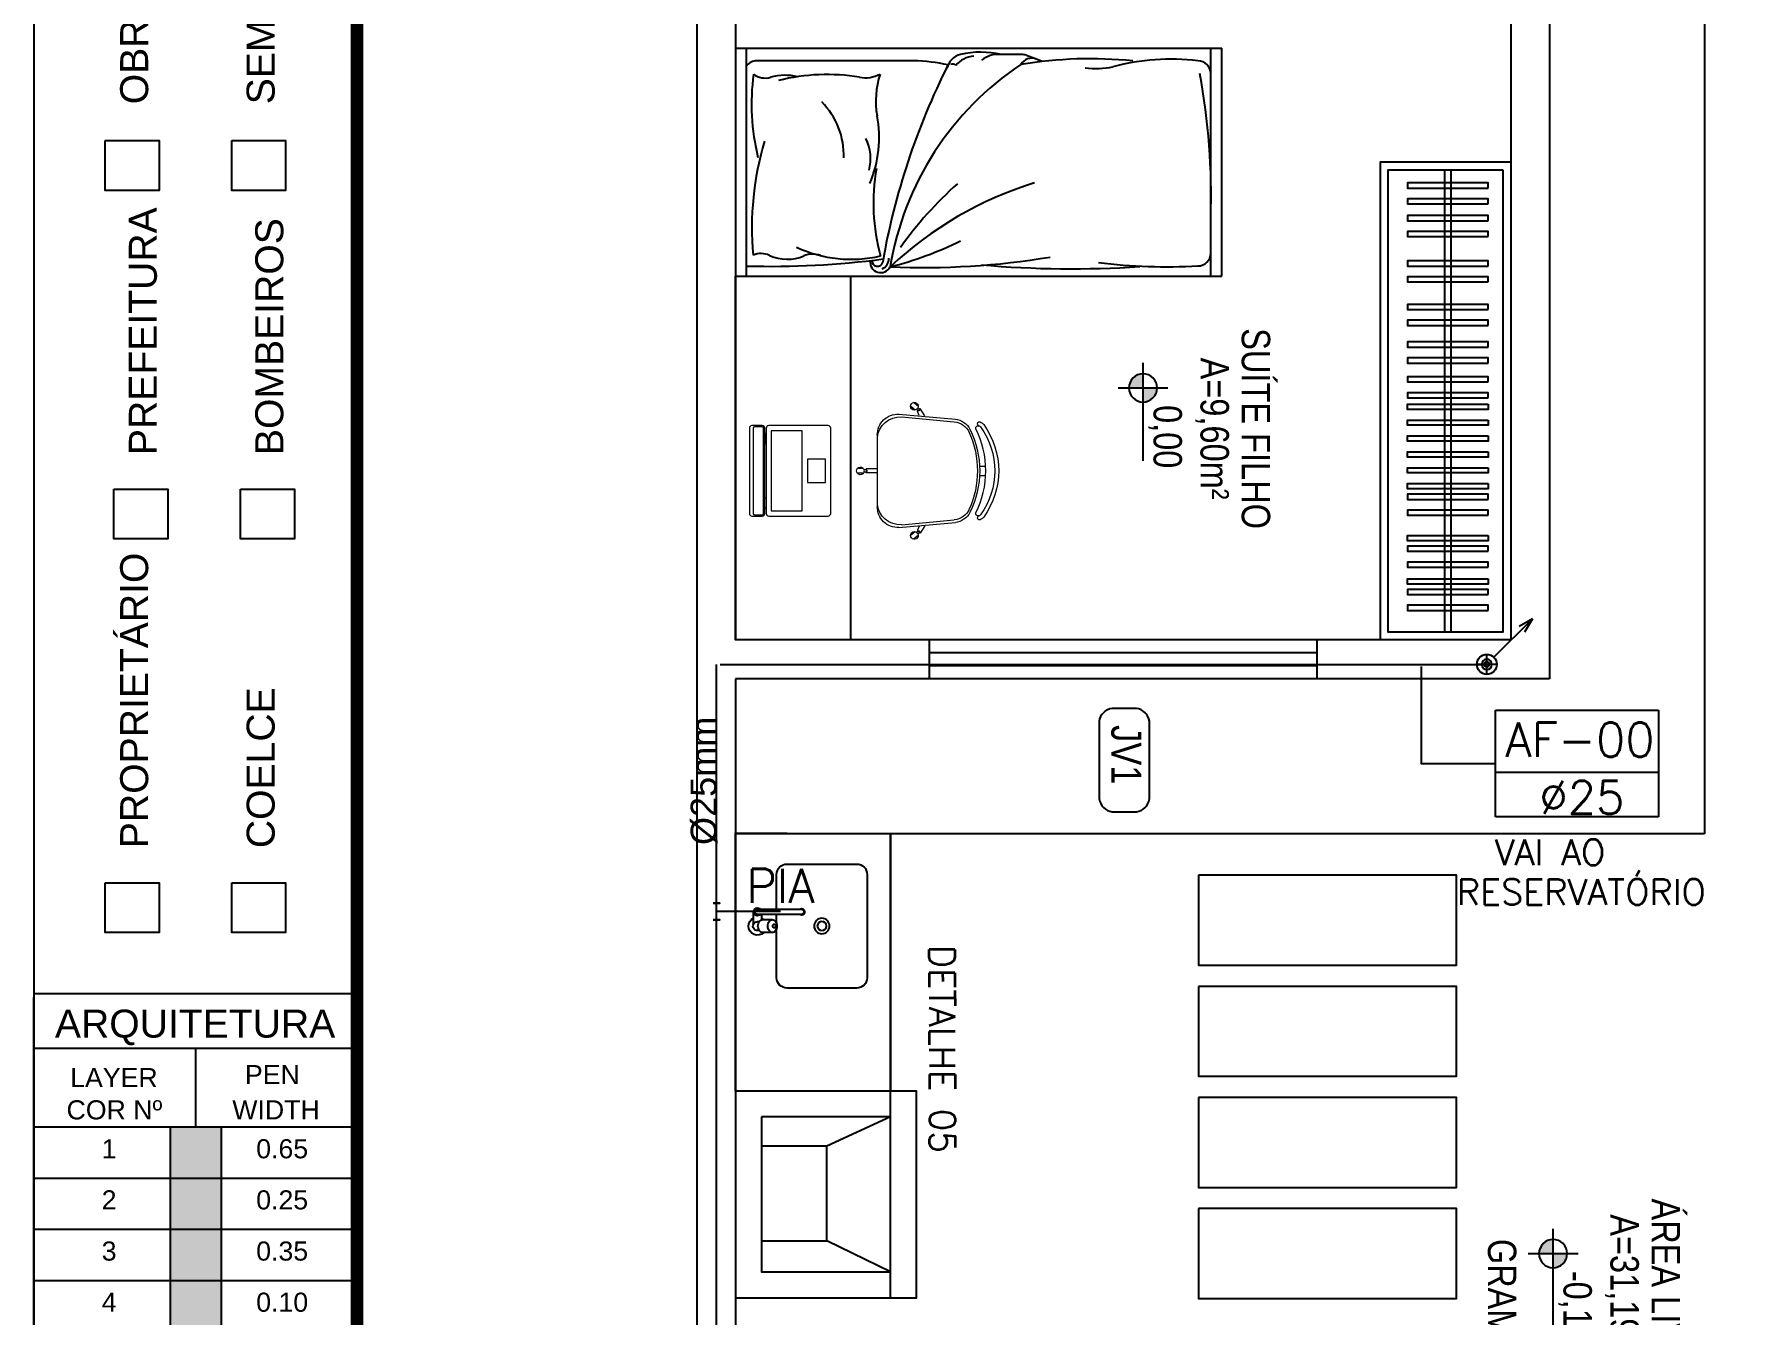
# Model space of a CAD drawing. Header units: millimetres. Extents: x 3923 to 4120, y 744 to 867.
# Drawn here: x 3923.03 to 3936.19, y 814.25 to 824.17 of the extents above; entities that cross this region are included whole.
import ezdxf
from ezdxf.enums import TextEntityAlignment as Align

# ---------------------------------------------------------------- set-up
doc = ezdxf.new("R2010")
doc.units = ezdxf.units.MM
doc.linetypes.add('CONTINU', pattern=[0])
for name, color, linetype in [('-HIDRO', 8, 'Continuous'), ('A-PEN-W', 7, 'Continuous'), ('AF', 5, 'Continuous'), ('CONEXÃO_HIDRÁULICA', 2, 'Continuous'), ('COTAS', 7, 'Continuous'), ('Diametro', 2, 'Continuous'), ('DIVERSOS', 1, 'Continuous'), ('E-txt-g', 3, 'Continuous'), ("PRANCHA - PROJETU'S", 7, 'Continuous'), ('Prumadas_L', 1, 'Continuous'), ('Prumadas_Q', 3, 'Continuous'), ('Prumadas_T', 2, 'Continuous'), ('TEXTO', 3, 'Continuous')]:
    doc.layers.add(name, color=color, linetype=linetype)
doc.layers.add('E-Lay-9', color=9, linetype='Continuous', lineweight=9)
doc.layers.add('E-Txt-W', color=7, linetype='Continuous', lineweight=20)
doc.styles.add('ARIAL', font='arial.ttf', dxfattribs={"height": 2})
doc.styles.add('F2', font='ARIALN.TTF')
doc.styles.add('REG60', font='romans.shx', dxfattribs={"width": 0.8, "height": 0.15})
doc.styles.add('REG80', font='romans.shx', dxfattribs={"width": 0.8, "height": 0.2})
doc.styles.add('ROMANS', font='romans__.ttf', dxfattribs={"height": 0.1})
doc.styles.get("Standard").update_dxf_attribs({"font": 'arial.ttf'})

# ---------------------------------------------------------------- blocks, each defined once
blk = doc.blocks.new('ADFSGASDFG')
at = {"layer": "PRANCHA - PROJETU'S"}
h = blk.add_hatch(color=1, dxfattribs=at)
h.set_gradient(color1=(255, 0, 0), color2=(255, 0, 0), tint=1)
h.paths.add_polyline_path([(278.03, 60.265), (277.634, 60.265), (277.634, 59.869), (278.03, 59.869)])
h = blk.add_hatch(color=1, dxfattribs=at)
h.set_gradient(color1=(255, 255, 0), color2=(255, 255, 0), tint=1)
h.paths.add_polyline_path([(278.03, 59.473), (278.03, 59.869), (277.634, 59.869), (277.634, 59.473)])
h = blk.add_hatch(color=1, dxfattribs=at)
h.set_gradient(color1=(0, 255, 0), color2=(0, 255, 0), tint=1)
h.paths.add_polyline_path([(278.03, 59.473), (277.634, 59.473), (277.634, 59.077), (278.03, 59.077)])
h = blk.add_hatch(color=1, dxfattribs=at)
h.set_gradient(color1=(0, 255, 255), color2=(0, 255, 255), tint=1)
h.paths.add_polyline_path([(278.03, 59.077), (277.634, 59.077), (277.634, 58.681), (278.03, 58.681)])
at = {"layer": "PRANCHA - PROJETU'S", "color": 1}
blk.add_line((276.578, 107.346), (276.578, 47.946), dxfattribs=at)
at = {"layer": "PRANCHA - PROJETU'S"}
for p, q in [((279.086, 61.299), (276.578, 61.299)), ((276.578, 55.909), (276.578, 61.272)), ((279.086, 60.876), (276.578, 60.876)), ((279.086, 60.876), (276.578, 60.876)), ((277.832, 60.265), (277.832, 60.876)), ((279.086, 60.876), (279.086, 55.909)), ((279.086, 60.265), (276.578, 60.265)), ((277.634, 55.909), (277.634, 60.265)), ((278.03, 55.909), (278.03, 60.265)), ((279.086, 59.869), (276.578, 59.869)), ((279.086, 59.473), (276.578, 59.473)), ((279.086, 59.077), (276.578, 59.077))]:
    blk.add_line(p, q, dxfattribs=at)
at = {"layer": "PRANCHA - PROJETU'S", "color": 4, "const_width": 0.1}
blk.add_lwpolyline([(279.078, 106.346), (359.678, 106.346), (359.678, 48.946), (279.078, 48.946)], close=True, dxfattribs=at)
at = {"layer": "PRANCHA - PROJETU'S"}
for points in [[(277.13, 67.904), (277.548, 67.904), (277.548, 67.518), (277.13, 67.518)], [(278.109, 67.904), (278.526, 67.904), (278.526, 67.518), (278.109, 67.518)], [(277.197, 65.206), (277.615, 65.206), (277.615, 64.821), (277.197, 64.821)], [(278.176, 65.206), (278.594, 65.206), (278.594, 64.821), (278.176, 64.821)], [(277.13, 62.158), (277.548, 62.158), (277.548, 61.773), (277.13, 61.773)], [(278.109, 62.158), (278.526, 62.158), (278.526, 61.773), (278.109, 61.773)]]:
    blk.add_lwpolyline(points, close=True, dxfattribs=at)
at = {"layer": "PRANCHA - PROJETU'S", "color": 2, "style": 'ARIAL'}
for s, height, p in [('SEMACE', 0.2168, (278.224, 68.185)), ('OBRA', 0.2168, (277.245, 68.185)), ('PREFEITURA', 0.2168, (277.312, 65.469)), ('BOMBEIROS', 0.2168, (278.291, 65.469)), ('PROPRIETÁRIO', 0.21676, (277.245, 62.426)), ('COELCE', 0.2168, (278.224, 62.426))]:
    blk.add_text(s, height=height, rotation=90, dxfattribs=at).set_placement(p, align=Align.TOP_LEFT)
blk.add_text('ARQUITETURA', height=0.21676, dxfattribs=at).set_placement((276.74, 61.176), align=Align.TOP_LEFT)
at = {"layer": "PRANCHA - PROJETU'S", "style": 'ARIAL'}
for s, height, p in [('LAYER', 0.1479, (276.858, 60.724)), ('PEN', 0.1479, (278.211, 60.747)), ('COR Nº', 0.1479, (276.83, 60.474)), ('WIDTH', 0.1479, (278.113, 60.474)), ('1', 0.148, (277.102, 60.173)), ('0.65', 0.1479, (278.298, 60.173)), ('2', 0.148, (277.102, 59.777)), ('0.25', 0.1479, (278.298, 59.777)), ('3', 0.148, (277.102, 59.381)), ('0.35', 0.1479, (278.298, 59.381)), ('4', 0.148, (277.102, 58.985)), ('0.10', 0.1479, (278.298, 58.985))]:
    blk.add_text(s, height=height, dxfattribs=at).set_placement(p, align=Align.TOP_LEFT)
blk = doc.blocks.new('TXT-AMB75')
at = {"layer": 'E-txt-g', "style": 'REG80', "width": 0.8, "flags": 8}
blk.add_attdef('TXT', text='', height=0.2, dxfattribs=at).set_placement((0.0055, 0.2964), align=Align.CENTER)
at = {"layer": 'E-Txt-W', "style": 'REG60', "width": 0.8, "flags": 8}
blk.add_attdef('TXT', text='', height=0.15, dxfattribs=at).set_placement((0.0055, 0.0271), align=Align.CENTER)
blk = doc.blocks.new('Cadeira')
at = {"layer": 'E-Lay-9', "color": 8}
for p, q in [((-0.0093, 0.0535), (-0.0093, 0.0769)), ((0.0096, 0.0535), (0.0096, 0.0769)), ((-0.1393, 0), (0.1393, 0)), ((-0.0075, 0), (-0.0075, 0.0425)), ((-0.0075, 0.0425), (-0.0056, 0.0425)), ((0.0056, 0.0425), (0.0075, 0.0425)), ((0.0075, 0), (0.0075, 0.0425)), ((-0.2355, -0.1467), (-0.2505, -0.1288)), ((-0.2192, -0.0836), (-0.1996, -0.3023)), ((-0.2087, -0.0936), (-0.1898, -0.2982)), ((0.2087, -0.0936), (0.1898, -0.2982)), ((0.2192, -0.0836), (0.1996, -0.3023)), ((0.2355, -0.1467), (0.2505, -0.1288)), ((-0.25, -0.1588), (-0.265, -0.1409)), ((-0.2398, -0.1647), (-0.2413, -0.1659)), ((-0.2133, -0.1847), (-0.2413, -0.1659)), ((-0.2298, -0.1563), (-0.2313, -0.1575)), ((-0.2144, -0.1618), (-0.2298, -0.1563)), ((0.2133, -0.1847), (0.2413, -0.1659)), ((0.2144, -0.1618), (0.2298, -0.1563)), ((0.2298, -0.1563), (0.2313, -0.1575)), ((0.2398, -0.1647), (0.2413, -0.1659)), ((0.25, -0.1588), (0.265, -0.1409)), ((-0.0175, -0.3961), (-0.0175, -0.4196)), ((0.0175, -0.3961), (0.0175, -0.4196))]:
    blk.add_line(p, q, dxfattribs=at)
blk.add_lwpolyline([(0.1631, -0.3812, -0.237888), (-0.1631, -0.3812, 0.605717), (-0.1738, -0.3953, 0.122717), (-0.17, -0.4, 0.323529), (0.17, -0.4, 0.122717), (0.1738, -0.3953, 0.605717)], format="xyb", close=True, dxfattribs=at)
for centre in [(0, 0.0466), (-0.2382, -0.1579), (0.2382, -0.1579)]:
    blk.add_circle(centre, 0.005, dxfattribs=at)
for centre, radius, start, end in [((0.0001, 0.0652), 0.015, 281.63338, 257.45365), ((-0.1393, -0.08), 0.08, 90, 182.56924), ((0, 0.0475), 0.0075, 221.81031, 318.18969), ((0.1393, -0.08), 0.08, 357.43076, 90), ((-0.1202, -0.0886), 0.0887, 95.59249, 183.25223), ((0.1202, -0.0886), 0.0887, 356.74777, 84.40751), ((-0.2502, -0.1438), 0.015, 322.54635, 298.36662), ((0.2502, -0.1438), 0.015, 241.63338, 217.45365), ((-0.2388, -0.1573), 0.0075, 261.81031, 358.18969), ((0.2388, -0.1573), 0.0075, 181.81031, 278.18969), ((-0.1299, -0.296), 0.07, 185.12125, 243.60471), ((-0.1201, -0.2918), 0.07, 185.2999, 245.73609), ((0.1201, -0.2918), 0.07, 294.26391, 354.7001), ((0.1299, -0.296), 0.07, 296.39529, 354.87875), ((-0.1819, -0.3961), 0.00782, 29.81088, 225.32554), ((0, -0.0343), 0.3622, 243.60471, 296.39529), ((0, -0.0254), 0.3622, 245.73609, 294.26391), ((0.1819, -0.3961), 0.00782, 314.67446, 150.18912), ((-0.1625, -0.39), 0.0275, 205.14546, 233.45713), ((0, -0.1648), 0.3052, 234.12379, 305.87621), ((-0.1625, -0.39), 0.0125, 205.14546, 233.1301), ((0.1625, -0.39), 0.0275, 306.54287, 334.85454)]:
    blk.add_arc(centre, radius, start, end, dxfattribs=at)
blk = doc.blocks.new('Notebook')
at = {"layer": 'E-Lay-9', "color": 8}
for p, q in [((-0.175, 0.305), (-0.175, 0.3)), ((-0.175, 0.3), (-0.175, 0.265)), ((0.165, 0.315), (-0.165, 0.315)), ((0.175, 0.3), (0.175, 0.305)), ((0.175, 0.265), (0.175, 0.3)), ((-0.165, 0.255), (0.165, 0.255))]:
    blk.add_line(p, q, dxfattribs=at)
for points in [[(-0.165, 0.26), (0.165, 0.26, 0.414214), (0.17, 0.265), (0.17, 0.295, 0.414214), (0.165, 0.3), (-0.165, 0.3, 0.414214), (-0.17, 0.295), (-0.17, 0.265, 0.414214)], [(-0.165, 0), (0.165, 0, 0.414214), (0.175, 0.01), (0.175, 0.24, 0.414214), (0.165, 0.25), (-0.165, 0.25, 0.414214), (-0.175, 0.24), (-0.175, 0.01, 0.414214)]]:
    blk.add_lwpolyline(points, format="xyb", close=True, dxfattribs=at)
for points in [[(-0.155, 0.11), (0.155, 0.11), (0.155, 0.23), (-0.155, 0.23)], [(-0.105, 0.25), (-0.145, 0.25), (-0.145, 0.255), (-0.105, 0.255)], [(0.105, 0.25), (0.145, 0.25), (0.145, 0.255), (0.105, 0.255)], [(-0.045, 0.02), (0.045, 0.02), (0.045, 0.09), (-0.045, 0.09)]]:
    blk.add_lwpolyline(points, close=True, dxfattribs=at)
for centre, start, end in [((-0.165, 0.305), 90, 180), ((-0.165, 0.265), 180, 270), ((0.165, 0.305), 0, 90), ((0.165, 0.265), 270, 360)]:
    blk.add_arc(centre, 0.01, start, end, dxfattribs=at)
blk = doc.blocks.new('NIVEL')
at = {"layer": 'DIVERSOS'}
h = blk.add_hatch(color=7, dxfattribs=at)
h.paths.add_polyline_path([(0, 0.137, 0.414214), (-0.137, 0), (0, 0)])
h.paths.add_polyline_path([(0, 0), (0, -0.137, 0.414214), (0.137, 0)])
at = {"layer": 'DIVERSOS', "color": 7}
for p, q in [((0, 0.242), (0, -0.242)), ((0.709, 0), (-0.242, 0))]:
    blk.add_line(p, q, dxfattribs=at)
blk.add_circle((0, 0), 0.137, dxfattribs=at)
blk = doc.blocks.new('Cuba coz')
at = {"color": 8}
blk.add_line((7.5, -4.5), (7.5, -2.41), dxfattribs=at)
for points in [[(13.41, -6.5), (13.41, -20, 0.414214), (17.41, -24), (44.41, -24, 0.414214), (48.41, -20), (48.41, 20, 0.414214), (44.41, 24), (17.41, 24, 0.414214), (13.41, 20), (13.41, 0.74)], [(6.7, 1.75), (6, 1.75, 0.546464), (4.41, -0.73, -0.10784), (4.5, -1.15), (4.5, -5.5)], [(11.72, 2.5), (7.96, 2.5, 0.133256), (7.32, 2.33, 0.106756), (6.71, 1.77, 0.082828), (6.34, 0.99, 0.071352), (6.19, 0, 0.071352), (6.34, -0.99, 0.082828), (6.71, -1.77, 0.106756), (7.32, -2.33, 0.133256), (7.96, -2.5), (11.72, -2.5)], [(4.41, -0.73, 0.293273), (6, -1.75), (6.7, -1.75)], [(13.41, -1), (13.41, -4.5, 0.414214)]]:
    blk.add_lwpolyline(points, format="xyb", dxfattribs=at)
for points in [[(11.72, -2.5, 0.133256), (12.36, -2.33, 0.106756), (12.97, -1.77, 0.082828), (13.35, -0.99, 0.071352), (13.49, 0, 0.071352), (13.35, 0.99, 0.082828), (12.97, 1.77, 0.106756), (12.36, 2.33, 0.133256), (11.72, 2.5, 0.133256), (11.08, 2.33, 0.106756), (10.47, 1.77, 0.082828), (10.1, 0.99, 0.071352), (9.95, 0, 0.071352), (10.1, -0.99, 0.082828), (10.47, -1.77, 0.106756), (11.08, -2.33, 0.133256)], [(12.47, 0.75, 0.133256), (12.28, 0.7, 0.106756), (12.1, 0.53, 0.082828), (11.98, 0.3, 0.071352), (11.94, 0, 0.071352), (11.98, -0.3, 0.082828), (12.1, -0.53, 0.106756), (12.28, -0.7, 0.133256), (12.47, -0.75, 0.133256), (12.66, -0.7, 0.106756), (12.85, -0.53, 0.082828), (12.96, -0.3, 0.071352), (13, 0, 0.071352), (12.96, 0.3, 0.082828), (12.85, 0.53, 0.106756), (12.66, 0.7, 0.133256)], [(6, -6.5), (23, -6.5, 1), (23, -4.5), (6, -4.5, 1)]]:
    blk.add_lwpolyline(points, format="xyb", close=True, dxfattribs=at)
for radius in [3, 1.75]:
    blk.add_circle((30.91, 0), radius, dxfattribs=at)
for centre, radius, start, end in [((6, 0), 3.5, 45.58469, 244.62307), ((6, -5.5), 1.5, 41.81031, 318.18969), ((6, 0), 3.5, 295.37693, 314.41531), ((23, -5.5), 1.25, 233.1301, 126.8699)]:
    blk.add_arc(centre, radius, start, end, dxfattribs=at)
blk = doc.blocks.new('CIRCULOS')
at = {"layer": 'COTAS'}
for p, q in [((-4, 0), (4, 0)), ((0, 4), (0, -4))]:
    blk.add_line(p, q, dxfattribs=at)
for radius in [2, 1]:
    blk.add_circle((0, 0), radius, dxfattribs=at)

msp = doc.modelspace()

# ---------------------------------------------------------------- linework, layer by layer
at = {"layer": '-HIDRO', "linetype": 'Continuous'}
for p, q in [((3928.159, 860.498), (3928.159, 810.498)), ((3928.459, 825.878), (3928.459, 819.478)), ((3934.459, 825.878), (3934.459, 819.478)), ((3934.759, 825.878), (3934.759, 819.178)), ((3935.959, 824.678), (3935.959, 817.978)), ((3929.959, 819.478), (3928.459, 819.478)), ((3929.959, 819.478), (3929.959, 819.178)), ((3934.459, 819.478), (3932.959, 819.478)), ((3932.959, 819.478), (3932.959, 819.178)), ((3928.459, 819.178), (3928.459, 811.498)), ((3929.959, 819.178), (3928.459, 819.178)), ((3934.759, 819.178), (3932.959, 819.178)), ((3935.959, 817.978), (3929.659, 817.978)), ((3929.659, 817.978), (3929.659, 815.985)), ((3929.659, 815.785), (3929.166, 815.558)), ((3929.659, 814.585), (3929.166, 814.827))]:
    msp.add_line(p, q, dxfattribs=at)
at = {"layer": '-HIDRO'}
for p, q in [((3928.459, 824.06), (3932.222, 824.06)), ((3928.459, 824.06), (3928.459, 822.294)), ((3928.544, 822.294), (3928.544, 824.06)), ((3932.137, 822.294), (3932.137, 824.06)), ((3932.222, 822.294), (3932.222, 824.06)), ((3929.84, 823.961), (3928.623, 823.961)), ((3930.675, 824.01), (3930.481, 824.01)), ((3930.71, 824.004), (3930.827, 823.961)), ((3933.946, 823.118), (3933.946, 819.538)), ((3933.996, 823.118), (3933.996, 819.538)), ((3928.459, 822.294), (3932.222, 822.294)), ((3932.959, 819.478), (3929.959, 819.478)), ((3932.959, 819.378), (3929.959, 819.378)), ((3932.959, 819.278), (3929.959, 819.278)), ((3932.959, 819.178), (3929.959, 819.178))]:
    msp.add_line(p, q, dxfattribs=at)
for points in [[(3934.459, 823.178), (3934.459, 819.478), (3933.451, 819.478), (3933.451, 823.178)], [(3934.399, 823.118), (3934.399, 819.538), (3933.511, 819.538), (3933.511, 823.118)], [(3929.349, 819.478), (3928.459, 819.478), (3928.459, 822.294), (3929.349, 822.294)], [(3934.284, 819.951), (3934.284, 819.911), (3933.66, 819.911), (3933.66, 819.951)], [(3934.284, 819.829), (3934.284, 819.869), (3933.66, 819.869), (3933.66, 819.829)], [(3934.284, 819.706), (3934.284, 819.746), (3933.66, 819.746), (3933.66, 819.706)]]:
    msp.add_lwpolyline(points, close=True, dxfattribs=at)
at = {"layer": '-HIDRO', "ltscale": 0.5}
for points in [[(3934.284, 822.976), (3934.284, 823.016), (3933.66, 823.016), (3933.66, 822.976)], [(3934.284, 822.853), (3934.284, 822.893), (3933.66, 822.893), (3933.66, 822.853)], [(3934.284, 822.723), (3934.284, 822.763), (3933.66, 822.763), (3933.66, 822.723)], [(3934.284, 822.6), (3934.284, 822.64), (3933.66, 822.64), (3933.66, 822.6)], [(3934.284, 822.372), (3934.284, 822.412), (3933.66, 822.412), (3933.66, 822.372)], [(3934.284, 822.249), (3934.284, 822.289), (3933.66, 822.289), (3933.66, 822.249)], [(3934.284, 822.036), (3934.284, 822.076), (3933.66, 822.076), (3933.66, 822.036)], [(3934.284, 821.913), (3934.284, 821.953), (3933.66, 821.953), (3933.66, 821.913)], [(3934.284, 821.745), (3934.284, 821.785), (3933.66, 821.785), (3933.66, 821.745)], [(3934.284, 821.621), (3934.284, 821.661), (3933.66, 821.661), (3933.66, 821.621)], [(3934.284, 821.475), (3934.284, 821.515), (3933.66, 821.515), (3933.66, 821.475)], [(3934.284, 821.352), (3934.284, 821.392), (3933.66, 821.392), (3933.66, 821.352)], [(3934.284, 821.303), (3934.284, 821.263), (3933.66, 821.263), (3933.66, 821.303)], [(3934.284, 821.18), (3934.284, 821.14), (3933.66, 821.14), (3933.66, 821.18)], [(3934.284, 821.057), (3934.284, 821.017), (3933.66, 821.017), (3933.66, 821.057)], [(3934.284, 820.934), (3934.284, 820.894), (3933.66, 820.894), (3933.66, 820.934)], [(3934.284, 820.811), (3934.284, 820.771), (3933.66, 820.771), (3933.66, 820.811)], [(3934.284, 820.688), (3934.284, 820.648), (3933.66, 820.648), (3933.66, 820.688)], [(3934.284, 820.566), (3934.284, 820.606), (3933.66, 820.606), (3933.66, 820.566)], [(3934.284, 820.443), (3934.284, 820.483), (3933.66, 820.483), (3933.66, 820.443)], [(3934.284, 820.286), (3934.284, 820.246), (3933.66, 820.246), (3933.66, 820.286)], [(3934.284, 820.164), (3934.284, 820.204), (3933.66, 820.204), (3933.66, 820.164)], [(3934.284, 820.041), (3934.284, 820.081), (3933.66, 820.081), (3933.66, 820.041)]]:
    msp.add_lwpolyline(points, close=True, dxfattribs=at)
at = {"layer": '-HIDRO', "linetype": 'Continuous'}
msp.add_lwpolyline([(3931.563, 818.147, 0.331371), (3931.663, 818.247), (3931.663, 818.848, 0.332506), (3931.563, 818.948), (3931.374, 818.948, 0.330378), (3931.273, 818.848), (3931.274, 818.247, 0.331371), (3931.374, 818.147)], format="xyb", close=True, dxfattribs=at)
at = {"layer": '-HIDRO', "linetype": 'CONTINU'}
msp.add_lwpolyline([(3929.659, 817.978), (3929.659, 815.985), (3928.459, 815.985), (3928.459, 817.985)], close=True, dxfattribs=at)
at = {"layer": '-HIDRO', "linetype": 'Continuous', "flags": 128}
msp.add_lwpolyline([(3929.659, 817.978), (3928.459, 817.978), (3928.459, 814.385), (3929.659, 814.385), (3929.659, 817.978)], dxfattribs=at)
at = {"layer": '-HIDRO', "linetype": 'Continuous'}
for points in [[(3932.042, 817.657), (3932.042, 816.96), (3934.04, 816.96), (3934.04, 817.657)], [(3932.042, 816.796), (3932.042, 816.1), (3934.04, 816.1), (3934.04, 816.796)], [(3928.459, 815.985), (3928.459, 814.385), (3929.859, 814.385), (3929.859, 815.985)], [(3932.042, 815.936), (3932.042, 815.24), (3934.04, 815.24), (3934.04, 815.936)], [(3928.659, 815.785), (3928.659, 814.585), (3929.659, 814.585), (3929.659, 815.785)], [(3928.659, 815.558), (3928.659, 814.827), (3929.166, 814.827), (3929.166, 815.558)], [(3932.042, 815.076), (3932.042, 814.38), (3934.04, 814.38), (3934.04, 815.076)], [(3932.042, 815.076), (3932.042, 814.38), (3934.04, 814.38), (3934.04, 815.076)]]:
    msp.add_lwpolyline(points, close=True, dxfattribs=at)
at = {"layer": '-HIDRO'}
for centre, radius, start, end in [((3928.623, 823.862), 0.0988, 90, 143.1301), ((3935.043, 821.448), 5.528, 153.3271, 170.0569), ((3931.968, 821.984), 2.343, 123.6929, 170.5732), ((3929.823, 822.705), 1.256, 77.089, 89.2313), ((3930.231, 823.876), 0.138, 102.8827, 168.3869), ((3930.139, 823.904), 0.0329, 38.531, 120.6976), ((3930.319, 823.798), 0.2, 94.6849, 140.5984), ((3930.357, 823.326), 0.702, 76.9286, 102.8827), ((3930.494, 823.798), 0.213, 86.6017, 127.7302), ((3930.753, 823.883), 0.0988, 69.7541, 149.4872), ((3931.205, 820.726), 3.251, 84.178, 99.5071), ((3930.675, 823.911), 0.0988, 69.7541, 90), ((3930.675, 823.911), 0.0988, 69.7541, 90), ((3931.251, 824.561), 0.659, 262.4747, 281.3425), ((3931.826, 822.265), 1.709, 82.8693, 105.1081), ((3932.038, 823.862), 0.0988, 360, 90), ((3930.349, 823.628), 1.766, 172.5099, 193.5732), ((3928.69, 823.986), 0.158, 234.3788, 285.1988), ((3928.845, 823.412), 0.437, 77.312, 105.1988), ((3929.166, 822.338), 1.517, 80.3711, 104.26), ((3929.462, 824.084), 0.254, 260.3711, 296.9649), ((3930.234, 823.649), 0.689, 162.3598, 189.3926), ((3926.917, 822.917), 5.223, 358.1405, 10.4224), ((3928.715, 823.231), 0.582, 357.8295, 45.0098), ((3928.679, 823.364), 0.892, 336.6878, 11.1217), ((3930.91, 822.668), 2.325, 163.2017, 185.199), ((3929.172, 823.205), 0.333, 344.1407, 27.6985), ((3931.055, 822.857), 1.529, 169.7638, 195.4497), ((3931.63, 820.257), 2.889, 107.2387, 133.0858), ((3932.065, 820.877), 2.848, 131.512, 144.8728), ((3928.655, 822.306), 0.163, 65.7877, 111.7124), ((3929.355, 823.433), 1.008, 245.118, 282.9862), ((3929.055, 822.295), 0.17, 69.0161, 112.8808), ((3928.983, 825.031), 2.748, 284.1894, 296.3096), ((3932.038, 822.472), 0.0988, 270, 360), ((3928.733, 829.003), 6.633, 268.3703, 277.5322), ((3928.859, 822.759), 0.334, 245.7877, 292.8808), ((3929.583, 822.403), 0.0818, 171.6091, 333.9382), ((3929.558, 822.411), 0.0413, 171.2915, 348.1256), ((3929.563, 822.427), 0.0818, 292.6052, 4.4989), ((3929.915, 828.286), 5.925, 267.4941, 279.5094), ((3931.063, 830.271), 7.92, 264.9255, 273.8008), ((3931.802, 826.715), 4.348, 262.9481, 273.1174)]:
    msp.add_arc(centre, radius, start, end, dxfattribs=at)
for p, q in [((3934.329, 819.344), (3934.628, 819.642)), ((3934.628, 819.642), (3934.524, 819.581)), ((3934.628, 819.642), (3934.567, 819.539))]:
    msp.add_line(p, q)
msp.add_ellipse((3934.274, 819.289), major_axis=(0.0547, 0.0547), ratio=1, start_param=0.785398, end_param=7.068583)
at = {"layer": 'A-PEN-W'}
msp.add_lwpolyline([(3933.766, 819.273), (3933.766, 818.522), (3934.341, 818.522)], dxfattribs=at)
at = {"layer": 'AF', "color": 5}
msp.add_line((3928.312, 811.417), (3928.312, 819.289), dxfattribs=at)
at = {"layer": 'AF'}
for p, q in [((3928.34, 819.289), (3934.274, 819.289)), ((3928.808, 817.375), (3928.312, 817.375))]:
    msp.add_line(p, q, dxfattribs=at)
at = {"layer": 'CONEXÃO_HIDRÁULICA'}
msp.add_line((3928.312, 817.311), (3928.312, 817.441), dxfattribs=at)
at = {"layer": 'CONEXÃO_HIDRÁULICA', "color": 2, "extrusion": (1.83697e-16, 1, 0)}
for centre in [(-3928.312, 0, 817.441), (-3928.312, 0, 817.311)]:
    msp.add_circle(centre, 0.025, dxfattribs=at)
at = {"layer": 'Prumadas_L'}
msp.add_line((3935.603, 818.451), (3934.341, 818.451), dxfattribs=at)
at = {"layer": 'Prumadas_Q'}
for p, q in [((3934.341, 818.109), (3934.341, 818.935)), ((3934.341, 818.935), (3935.603, 818.935)), ((3935.603, 818.935), (3935.603, 818.109)), ((3935.603, 818.109), (3934.341, 818.109))]:
    msp.add_line(p, q, dxfattribs=at)

# ---------------------------------------------------------------- block references
at = {"layer": '-HIDRO'}
ref = msp.add_blockref('TXT-AMB75', (3931.945, 821.122), dxfattribs=dict(at, xscale=1.458, yscale=1.458, zscale=1.458, rotation=270))
ref.add_attrib('TXT', 'SUÍTE FILHO', dxfattribs={"layer": 'E-txt-g', "color": 2, "height": 0.22, "rotation": 270, "style": 'F2'}).set_placement((3932.377, 821.114), align=Align.CENTER)
ref.add_attrib('TXT', 'A=9,60m²', dxfattribs={"layer": 'E-Txt-W', "height": 0.22, "rotation": 270, "style": 'F2'}).set_placement((3932.058, 821.114), align=Align.CENTER)
at = {"layer": '-HIDRO', "linetype": 'Continuous', "xscale": -0.7971733240954236, "yscale": 0.7971733240954236, "zscale": 0.7971733240954236, "rotation": 90}
for p in [(3931.613, 821.429), (3934.787, 814.727)]:
    msp.add_blockref('NIVEL', p, dxfattribs=at)
at = {"layer": '-HIDRO'}
for name, p, xscale, yscale, zscale, rotation in [('Cadeira', (3929.556, 820.787, 6.572), -2, 2, 2, 90), ('Notebook', (3929.196, 820.787, 6.572), 2, 2, 2, 89.99999999999999), ('Cuba coz', (3928.509, 817.263, -12.669), -0.02000000000043656, 0.02000000000043656, 0.02, 180)]:
    msp.add_blockref(name, p, dxfattribs=dict(at, xscale=xscale, yscale=yscale, zscale=zscale, rotation=rotation))
ref = msp.add_blockref('TXT-AMB75', (3935.118, 814.42), dxfattribs=dict(at, xscale=1.458, yscale=1.458, zscale=1.458, rotation=270))
ref.add_attrib('TXT', 'ÁREA LIVRE', dxfattribs={"layer": 'E-txt-g', "color": 2, "height": 0.22, "rotation": 270, "style": 'F2'}).set_placement((3935.55, 814.412), align=Align.CENTER)
ref.add_attrib('TXT', 'A=31,19m²', dxfattribs={"layer": 'E-Txt-W', "height": 0.22, "rotation": 270, "style": 'F2'}).set_placement((3935.231, 814.412), align=Align.CENTER)
at = {"layer": 'A-PEN-W', "xscale": -0.02, "yscale": 0.02, "zscale": 0.02, "rotation": 270}
msp.add_blockref('CIRCULOS', (3934.274, 819.289), dxfattribs=at)
at = {"layer": "PRANCHA - PROJETU'S", "color": 1}
msp.add_blockref('ADFSGASDFG', (3646.451, 755.44), dxfattribs=at)

# ---------------------------------------------------------------- texts
at = {"layer": '-HIDRO', "linetype": 'Continuous', "style": 'F2'}
for s, height, p in [('0,00', 0.2194, (3931.914, 821.296)), ('JV1', 0.2332, (3931.601, 818.819, 3.424)), ('GRAMA', 0.2194, (3934.502, 814.841)), ('-0,10', 0.2194, (3935.087, 814.594))]:
    msp.add_text(s, height=height, rotation=270, dxfattribs=at).set_placement(p, align=Align.TOP_LEFT)
at = {"layer": 'Diametro', "style": 'ROMANS'}
for s, rotation, p in [('VAI AO', 360, (3934.763, 817.734)), (' RESERVATÓRIO', 360, (3934.937, 817.427)), ('DETALHE 05', 270.1539, (3929.959, 816.31))]:
    msp.add_text(s, height=0.2, rotation=rotation, dxfattribs=at).set_placement(p, align=Align.CENTER)
at = {"layer": 'Prumadas_T', "style": 'ROMANS'}
for s, height, p in [('AF-00', 0.2646, (3934.995, 818.573)), ('%%C25', 0.2561, (3935.01, 818.131))]:
    msp.add_text(s, height=height, rotation=360, dxfattribs=at).set_placement(p, align=Align.CENTER)
msp.add_text('PIA', height=0.2621, rotation=360, dxfattribs=at).set_placement((3928.543, 817.444))
at = {"layer": 'TEXTO'}
msp.add_text('Ø25mm', height=0.2, rotation=90, dxfattribs=at).set_placement((3928.212, 818.387), align=Align.MIDDLE_CENTER)

doc.saveas('drawing.dxf')
